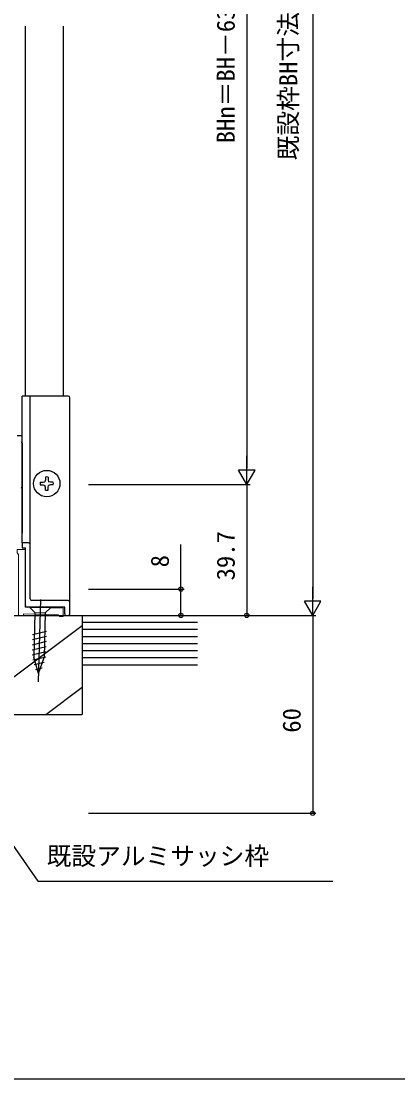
# Model space of a CAD drawing. Units: millimetres, scale not verified. Extents: x -437 to 438, y -331 to 328.
# Drawn here: x -217.4 to -103.1, y -331.1 to -10.3 of the extents above; entities that cross this region are included whole.
import ezdxf
from ezdxf.enums import TextEntityAlignment as Align

# ---------------------------------------------------------------- set-up
doc = ezdxf.new("R2010")
doc.units = ezdxf.units.MM
doc.header["$LTSCALE"] = 2
doc.layers.add('0-2_YKK_11', color=211, linetype='Continuous', lineweight=18)
for name, color, linetype in [('0-3_YKK_12', 2, 'Continuous'), ('0-4_YKK_13', 4, 'Continuous'), ('0-6_YKK_D', 6, 'Continuous'), ('0-7_YKK_ZWAK', 7, 'Continuous'), ('0-8_YSS_K', 3, 'Continuous'), ('0-9_YSS_KE', 3, 'Continuous')]:
    doc.layers.add(name, color=color, linetype=linetype)
doc.styles.add('ＭＳ ゴシック', font='')
doc.styles.get('ＭＳ ゴシック').set_extended_font_data('MS Gothic')

msp = doc.modelspace()

# ---------------------------------------------------------------- linework, layer by layer
at = {"layer": '0-2_YKK_11'}
msp.add_lwpolyline([(-218.197, -172.066), (-218.197, -190.566), (-216.697, -190.566), (-216.697, -190.054), (-206.149, -190.327), (-205.662, -190.84), (-204.662, -190.866), (-204.597, -188.366), (-216.197, -188.066), (-216.197, -170.566), (-218.597, -170.566), (-218.597, -171.576)], close=True, dxfattribs=at)
at = {"layer": '0-3_YKK_12'}
for p, q in [((-216.194, -11.829), (-216.194, -124.065)), ((-204.594, -11.829), (-204.594, -124.065)), ((-217.097, -136.066), (-218.597, -136.066))]:
    msp.add_line(p, q, dxfattribs=at)
at = {"layer": '0-4_YKK_13'}
for p, q in [((-203.097, -124.065), (-217.097, -124.065)), ((-217.097, -168.565), (-217.097, -124.065)), ((-214.597, -169.066), (-214.597, -124.065)), ((-217.097, -138.364), (-217.097, -149.351)), ((-217.097, -149.351), (-217.097, -152.146)), ((-211.557, -150.166), (-210.743, -150.166)), ((-210.743, -150.166), (-210.155, -150.008)), ((-209.997, -149.42), (-210.155, -150.008)), ((-209.997, -148.606), (-209.997, -149.42)), ((-209.197, -148.606), (-209.197, -149.42)), ((-209.197, -149.42), (-209.04, -150.008)), ((-217.097, -152.146), (-217.097, -165.566)), ((-209.997, -151.712), (-210.155, -151.124)), ((-209.997, -152.526), (-209.997, -151.712)), ((-208.452, -150.966), (-209.04, -151.124)), ((-207.638, -150.966), (-208.452, -150.966)), ((-217.097, -169.066), (-217.097, -170.066)), ((-214.597, -185.566), (-214.597, -169.066)), ((-217.097, -170.066), (-216.097, -170.066)), ((-216.097, -187.566), (-216.097, -170.066)), ((-211.531, -185.686), (-212.176, -210.678)), ((-204.097, -188.066), (-215.597, -188.066)), ((-203.097, -186.066), (-214.097, -186.066)), ((-208.496, -188.265), (-210.086, -189.774)), ((-204.097, -190.066), (-204.097, -188.066)), ((-202.597, -190.066), (-202.597, -186.566)), ((-213.185, -189.695), (-213.534, -203.224)), ((-210.086, -189.774), (-210.435, -203.304)), ((-204.097, -190.066), (-204.097, -190.566)), ((-204.097, -190.566), (-203.097, -190.566)), ((-209.681, -195.405), (-213.908, -196.422)), ((-209.761, -198.51), (-213.989, -199.527)), ((-209.721, -196.958), (-213.949, -197.974)), ((-209.841, -201.615), (-214.069, -202.632)), ((-209.801, -200.063), (-214.029, -201.079)), ((-209.881, -203.167), (-213.848, -204.121)), ((-212.111, -208.178), (-213.534, -203.224)), ((-212.111, -208.178), (-213.534, -203.224)), ((-210.378, -204.83), (-213.434, -205.564)), ((-212.111, -208.178), (-210.435, -203.304)), ((-210.956, -206.511), (-213.02, -207.008))]:
    msp.add_line(p, q, dxfattribs=at)
for points in [[(-202.597, -186.565), (-202.597, -183.565), (-202.597, -124.565)], [(-207.638, -150.166), (-208.452, -150.166), (-209.04, -150.008)], [(-211.557, -150.966), (-210.743, -150.966), (-210.155, -151.124)], [(-209.197, -152.526), (-209.197, -151.712), (-209.04, -151.124)], [(-215.097, -168.566), (-217.097, -168.566), (-217.097, -169.066)], [(-208.496, -188.265), (-214.694, -188.105), (-213.185, -189.695), (-210.086, -189.774)]]:
    msp.add_lwpolyline(points, dxfattribs=at)
msp.add_circle((-209.597, -150.566), 4, dxfattribs=at)
for centre, radius, start, end in [((-203.097, -124.565), 0.5, 0, 90), ((-217.397, -138.364), 0.3, 0, 90), ((-209.597, -150.566), 2, 168.46304, 191.53696), ((-209.597, -150.566), 2, 78.46304, 101.53696), ((-209.597, -150.566), 2, 348.46304, 11.53696), ((-217.397, -152.146), 0.3, 0, 86.5), ((-209.597, -150.566), 2, 258.46304, 281.53696), ((-215.097, -169.066), 0.5, 0, 90), ((-214.097, -185.566), 0.5, 180, 270), ((-215.597, -187.566), 0.5, 180, 270), ((-203.097, -186.566), 0.5, 0, 90), ((-203.097, -190.066), 0.5, 270, 0)]:
    msp.add_arc(centre, radius, start, end, dxfattribs=at)
at = {"layer": '0-6_YKK_D'}
for p, q in [((-128.897, 148.9), (-128.897, -185.566)), ((-148.897, 125.203), (-148.897, -145.864)), ((-148.897, -150.864), (-148.897, -142.204)), ((-148.897, -150.864), (-151.397, -146.534)), ((-146.397, -146.534), (-151.397, -146.534)), ((-148.897, -150.864), (-146.397, -146.534)), ((-196.897, -150.864), (-147.897, -150.864)), ((-196.897, -150.864), (-147.897, -150.864)), ((-148.897, -150.864), (-148.897, -190.566)), ((-196.897, -182.564), (-167.897, -182.564)), ((-128.897, -190.566), (-128.897, -181.906)), ((-128.897, -190.566), (-131.397, -186.236)), ((-126.397, -186.236), (-131.397, -186.236)), ((-128.897, -190.566), (-126.397, -186.236)), ((-196.897, -190.566), (-147.897, -190.566)), ((-196.897, -190.566), (-127.897, -190.566)), ((-196.897, -190.566), (-127.897, -190.566)), ((-196.897, -190.566), (-167.897, -190.566)), ((-128.897, -190.566), (-128.897, -250.566)), ((-196.897, -250.566), (-127.897, -250.566))]:
    msp.add_line(p, q, dxfattribs=at)
for points in [[(-168.897, -190.566), (-168.897, -182.564), (-168.897, -169.032)], [(-238.897, -233.108), (-237.435, -235.196), (-212.281, -271.119), (-122.738, -271.119)]]:
    msp.add_lwpolyline(points, dxfattribs=at)
for centre in [(-168.897, -182.564), (-168.897, -190.566), (-148.897, -190.566), (-128.897, -250.566)]:
    msp.add_circle(centre, 0.637, dxfattribs=at)
at = {"layer": '0-7_YKK_ZWAK'}
msp.add_lwpolyline([(-436.9, -331.1), (438.1, -331.1), (438.1, 293.9)], dxfattribs=at)
at = {"layer": '0-8_YSS_K'}
for p, q in [((-234.897, -220.566), (-198.897, -193.566)), ((-163.895, -192.715), (-198.897, -192.715)), ((-163.895, -194.857), (-198.897, -194.857)), ((-163.895, -197), (-198.897, -197)), ((-163.895, -199.143), (-198.897, -199.143)), ((-163.895, -201.286), (-198.897, -201.286)), ((-163.895, -203.429), (-198.897, -203.429)), ((-209.897, -220.566), (-198.897, -212.316))]:
    msp.add_line(p, q, dxfattribs=at)
at = {"layer": '0-9_YSS_KE'}
for p, q in [((-238.897, -190.566), (-198.897, -190.566)), ((-198.897, -190.566), (-198.897, -220.566)), ((-198.897, -190.572), (-198.897, -205.572)), ((-198.897, -190.572), (-163.895, -190.572)), ((-198.897, -205.572), (-163.895, -205.572)), ((-238.897, -220.566), (-198.897, -220.566))]:
    msp.add_line(p, q, dxfattribs=at)

# ---------------------------------------------------------------- texts
at = {"layer": '0-6_YKK_D', "style": 'ＭＳ ゴシック'}
for s, p in [('BHn＝BH－63.4', (-150.897, -47.383)), ('既設枠BH寸法', (-131.92, -52.552)), ('39.7', (-150.897, -179.941)), ('8', (-170.897, -175.975)), ('60', (-130.897, -226.127))]:
    msp.add_text(s, height=5.499, rotation=90, dxfattribs=at).set_placement(p, align=Align.BOTTOM_LEFT)
msp.add_text('既設アルミサッシ枠', height=5.499, dxfattribs=at).set_placement((-209.622, -267.917), align=Align.BOTTOM_LEFT)

doc.saveas('drawing.dxf')
